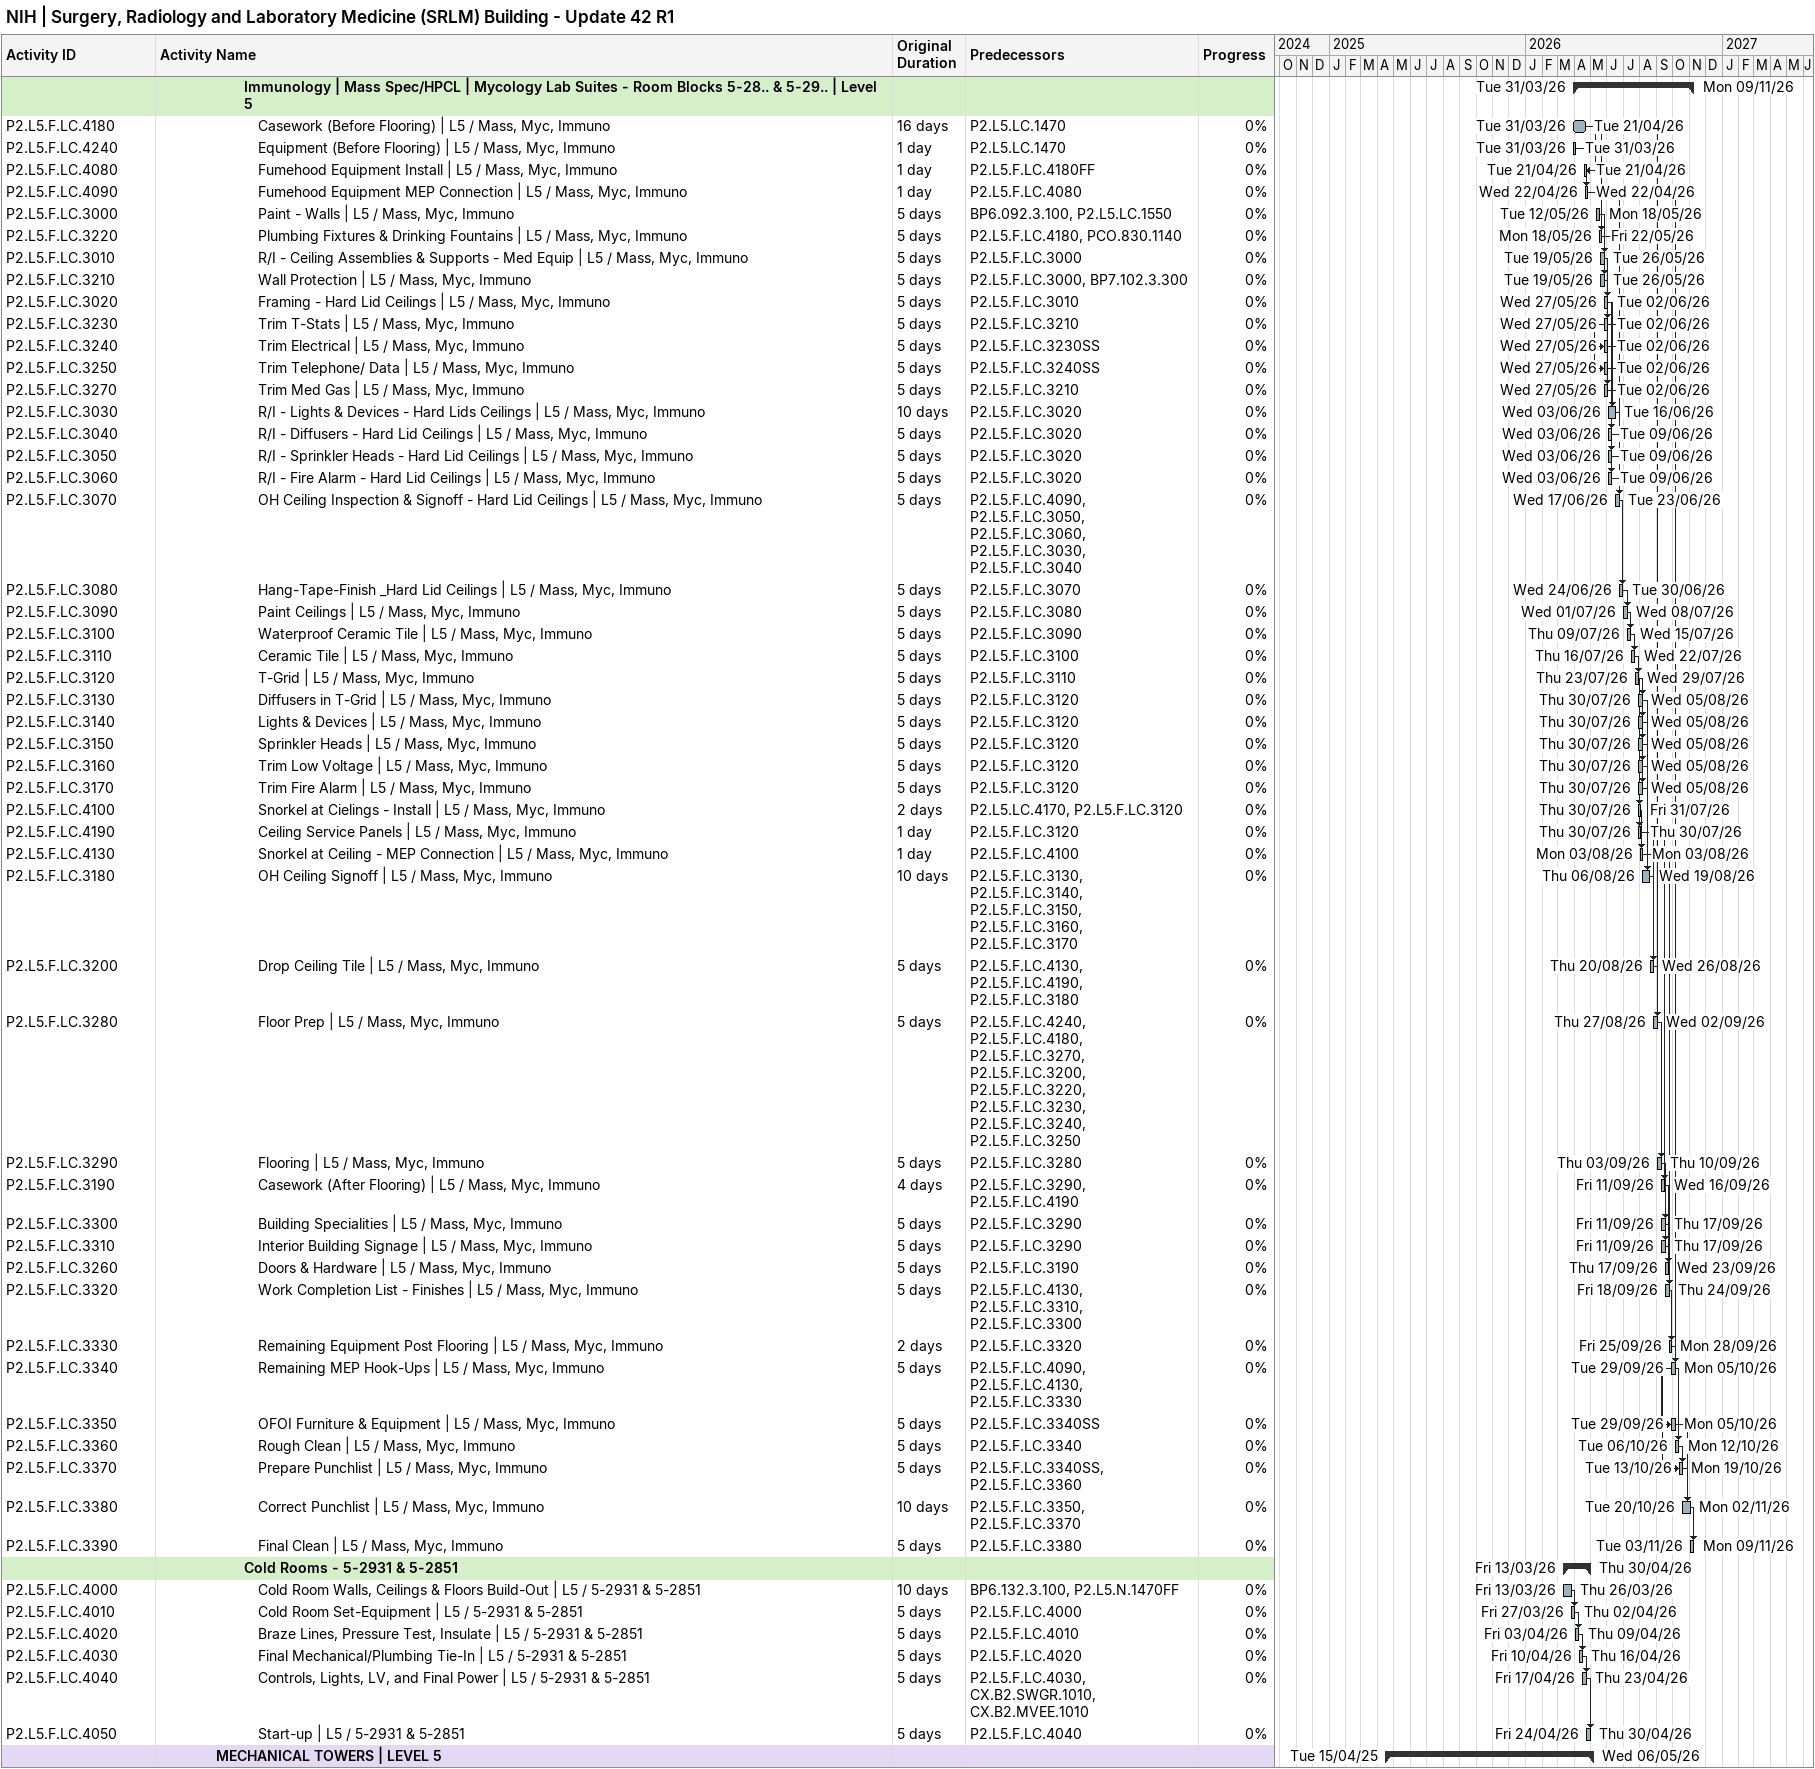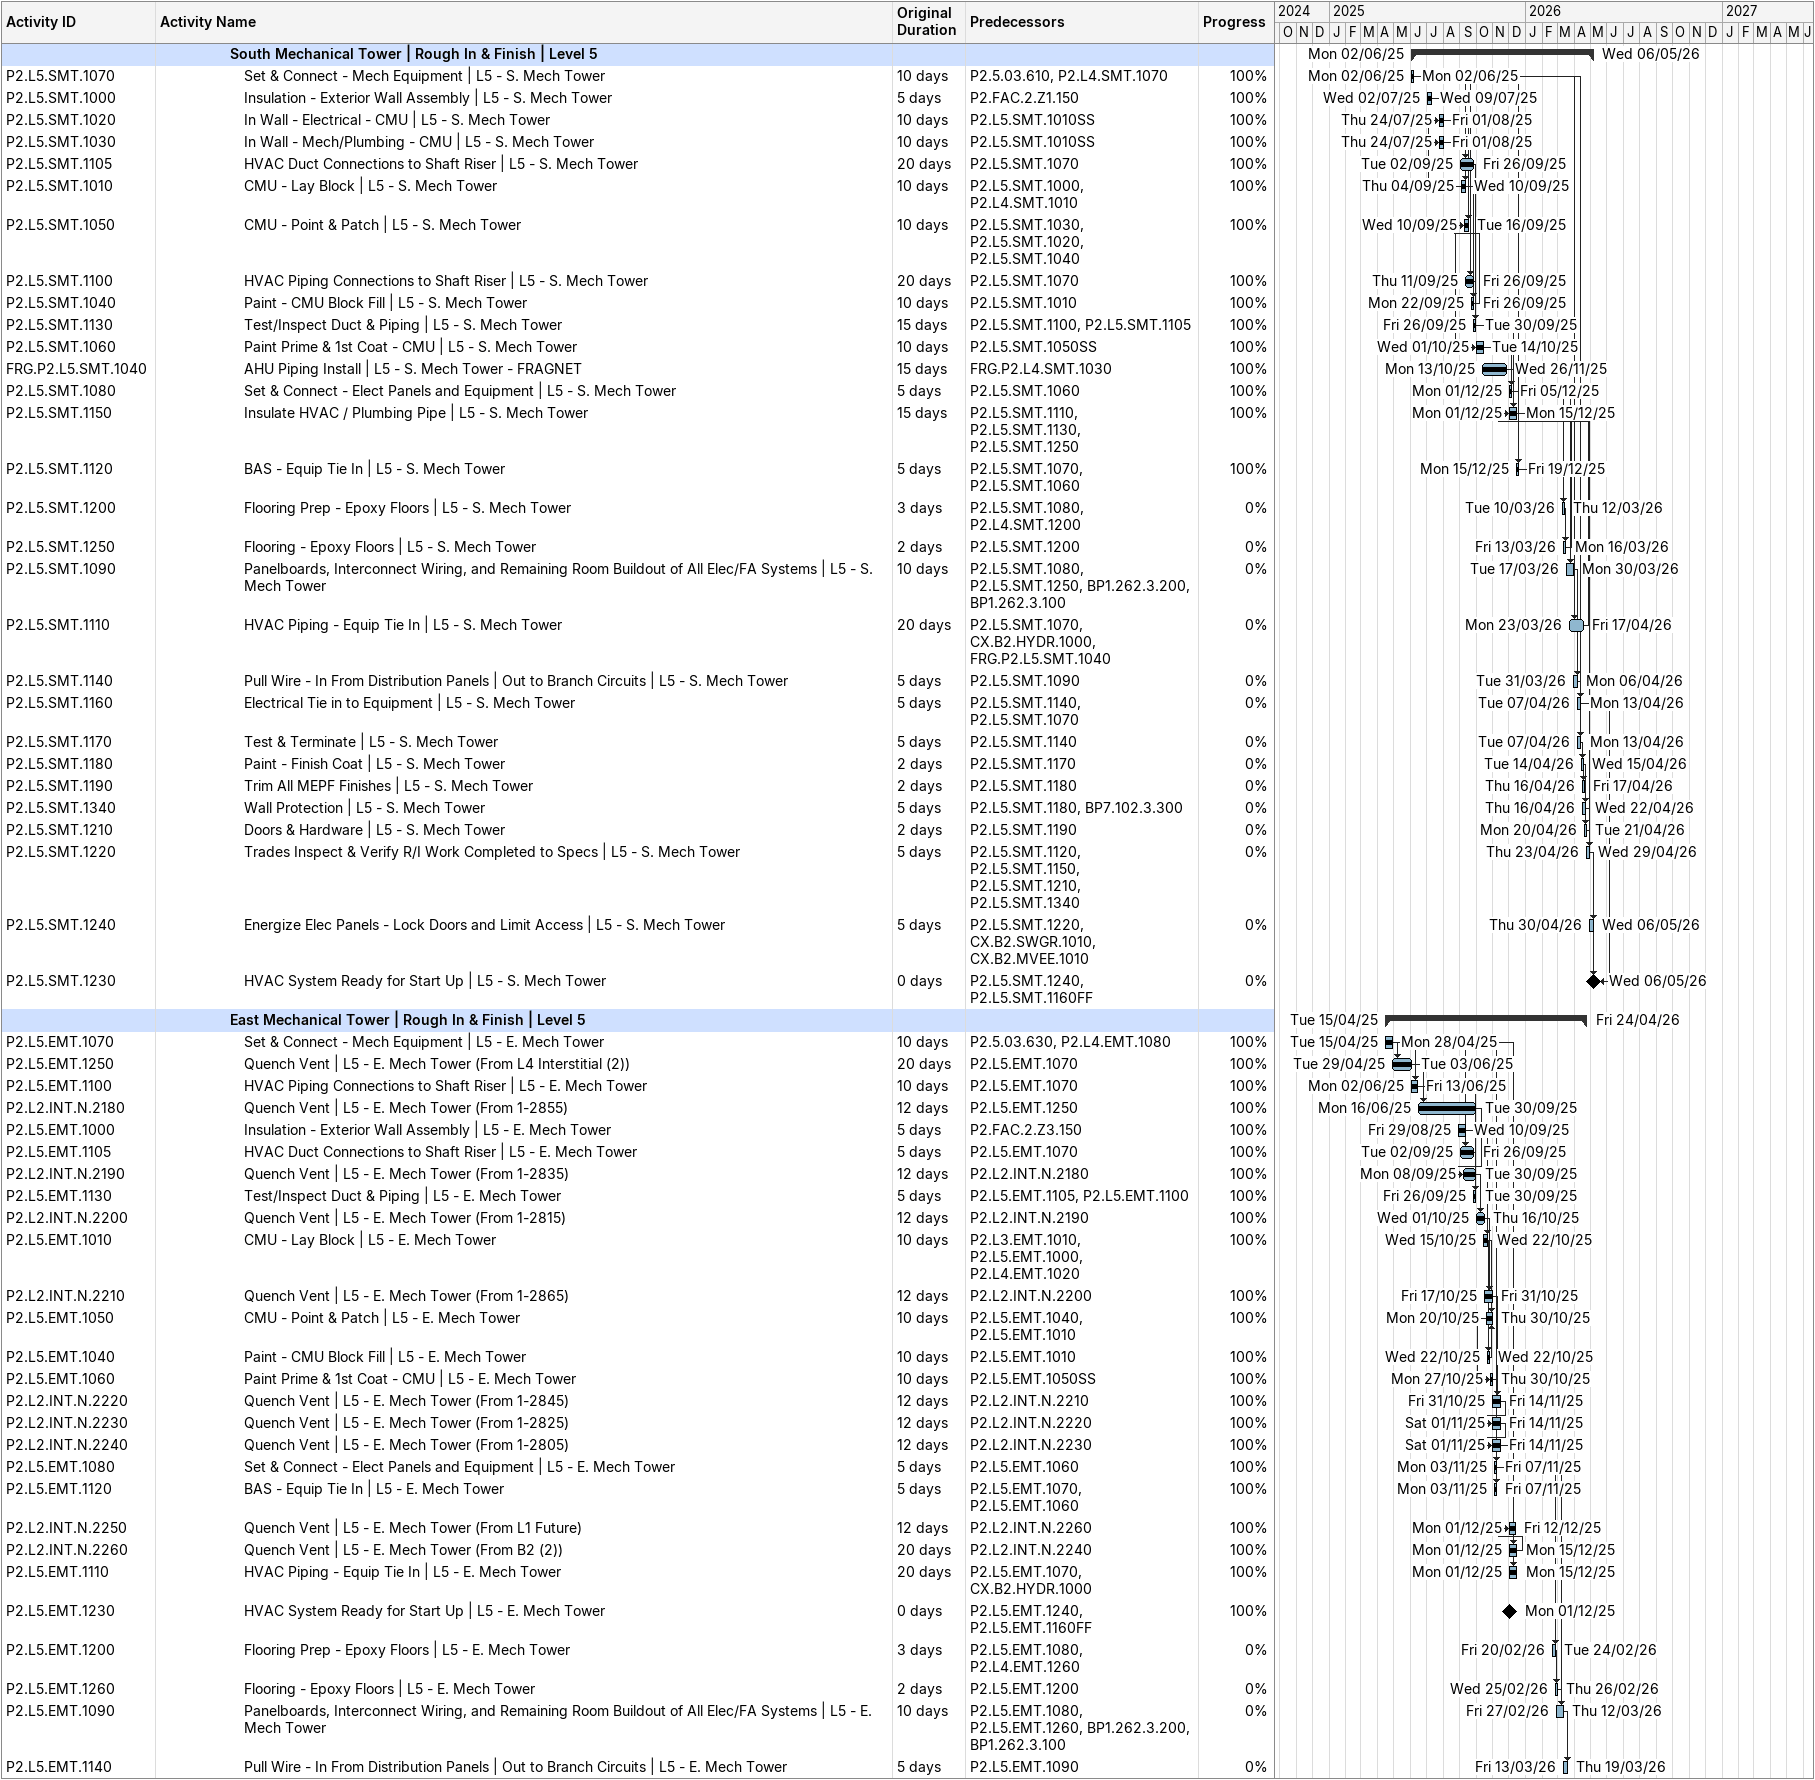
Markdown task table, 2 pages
NIH | Surgery, Radiology and Laboratory Medicine (SRLM) Building - Update 42 R1

| ID | Level | Task | Original duration | Start | Finish | Predecessors | % complete |
|---|---|---|---|---|---|---|---|
|  | 7 | **Immunology \| Mass Spec/HPCL \| Mycology Lab Suites - Room Blocks 5-28.. & 5-29.. \| Level 5** |  | 2026-03-31 | 2026-11-09 |  |  |
| P2.L5.F.LC.4180 | 8 | Casework (Before Flooring) \| L5 / Mass, Myc, Immuno | 16d | 2026-03-31 | 2026-04-21 | P2.L5.LC.1470 | 0 |
| P2.L5.F.LC.4240 | 8 | Equipment (Before Flooring) \| L5 / Mass, Myc, Immuno | 1d | 2026-03-31 | 2026-03-31 | P2.L5.LC.1470 | 0 |
| P2.L5.F.LC.4080 | 8 | Fumehood Equipment Install \| L5 / Mass, Myc, Immuno | 1d | 2026-04-21 | 2026-04-21 | P2.L5.F.LC.4180FF | 0 |
| P2.L5.F.LC.4090 | 8 | Fumehood Equipment MEP Connection \| L5 / Mass, Myc, Immuno | 1d | 2026-04-22 | 2026-04-22 | P2.L5.F.LC.4080 | 0 |
| P2.L5.F.LC.3000 | 8 | Paint - Walls \| L5 / Mass, Myc, Immuno | 5d | 2026-05-12 | 2026-05-18 | BP6.092.3.100, P2.L5.LC.1550 | 0 |
| P2.L5.F.LC.3220 | 8 | Plumbing Fixtures & Drinking Fountains \| L5 / Mass, Myc, Immuno | 5d | 2026-05-18 | 2026-05-22 | P2.L5.F.LC.4180, PCO.830.1140 | 0 |
| P2.L5.F.LC.3010 | 8 | R/I - Ceiling Assemblies & Supports - Med Equip \| L5 / Mass, Myc, Immuno | 5d | 2026-05-19 | 2026-05-26 | P2.L5.F.LC.3000 | 0 |
| P2.L5.F.LC.3210 | 8 | Wall Protection \| L5 / Mass, Myc, Immuno | 5d | 2026-05-19 | 2026-05-26 | P2.L5.F.LC.3000, BP7.102.3.300 | 0 |
| P2.L5.F.LC.3020 | 8 | Framing - Hard Lid Ceilings \| L5 / Mass, Myc, Immuno | 5d | 2026-05-27 | 2026-06-02 | P2.L5.F.LC.3010 | 0 |
| P2.L5.F.LC.3230 | 8 | Trim T-Stats \| L5 / Mass, Myc, Immuno | 5d | 2026-05-27 | 2026-06-02 | P2.L5.F.LC.3210 | 0 |
| P2.L5.F.LC.3240 | 8 | Trim Electrical \| L5 / Mass, Myc, Immuno | 5d | 2026-05-27 | 2026-06-02 | P2.L5.F.LC.3230SS | 0 |
| P2.L5.F.LC.3250 | 8 | Trim Telephone/ Data \| L5 / Mass, Myc, Immuno | 5d | 2026-05-27 | 2026-06-02 | P2.L5.F.LC.3240SS | 0 |
| P2.L5.F.LC.3270 | 8 | Trim Med Gas \| L5 / Mass, Myc, Immuno | 5d | 2026-05-27 | 2026-06-02 | P2.L5.F.LC.3210 | 0 |
| P2.L5.F.LC.3030 | 8 | R/I - Lights & Devices - Hard Lids Ceilings \| L5 / Mass, Myc, Immuno | 10d | 2026-06-03 | 2026-06-16 | P2.L5.F.LC.3020 | 0 |
| P2.L5.F.LC.3040 | 8 | R/I - Diffusers - Hard Lid Ceilings \| L5 / Mass, Myc, Immuno | 5d | 2026-06-03 | 2026-06-09 | P2.L5.F.LC.3020 | 0 |
| P2.L5.F.LC.3050 | 8 | R/I - Sprinkler Heads - Hard Lid Ceilings \| L5 / Mass, Myc, Immuno | 5d | 2026-06-03 | 2026-06-09 | P2.L5.F.LC.3020 | 0 |
| P2.L5.F.LC.3060 | 8 | R/I - Fire Alarm - Hard Lid Ceilings \| L5 / Mass, Myc, Immuno | 5d | 2026-06-03 | 2026-06-09 | P2.L5.F.LC.3020 | 0 |
| P2.L5.F.LC.3070 | 8 | OH Ceiling Inspection & Signoff - Hard Lid Ceilings \| L5 / Mass, Myc, Immuno | 5d | 2026-06-17 | 2026-06-23 | P2.L5.F.LC.4090, P2.L5.F.LC.3050, P2.L5.F.LC.3060, P2.L5.F.LC.3030, P2.L5.F.LC.3040 | 0 |
| P2.L5.F.LC.3080 | 8 | Hang-Tape-Finish _Hard Lid Ceilings \| L5 / Mass, Myc, Immuno | 5d | 2026-06-24 | 2026-06-30 | P2.L5.F.LC.3070 | 0 |
| P2.L5.F.LC.3090 | 8 | Paint Ceilings \| L5 / Mass, Myc, Immuno | 5d | 2026-07-01 | 2026-07-08 | P2.L5.F.LC.3080 | 0 |
| P2.L5.F.LC.3100 | 8 | Waterproof Ceramic Tile \| L5 / Mass, Myc, Immuno | 5d | 2026-07-09 | 2026-07-15 | P2.L5.F.LC.3090 | 0 |
| P2.L5.F.LC.3110 | 8 | Ceramic Tile \| L5 / Mass, Myc, Immuno | 5d | 2026-07-16 | 2026-07-22 | P2.L5.F.LC.3100 | 0 |
| P2.L5.F.LC.3120 | 8 | T-Grid \| L5 / Mass, Myc, Immuno | 5d | 2026-07-23 | 2026-07-29 | P2.L5.F.LC.3110 | 0 |
| P2.L5.F.LC.3130 | 8 | Diffusers in T-Grid \| L5 / Mass, Myc, Immuno | 5d | 2026-07-30 | 2026-08-05 | P2.L5.F.LC.3120 | 0 |
| P2.L5.F.LC.3140 | 8 | Lights & Devices \| L5 / Mass, Myc, Immuno | 5d | 2026-07-30 | 2026-08-05 | P2.L5.F.LC.3120 | 0 |
| P2.L5.F.LC.3150 | 8 | Sprinkler Heads \| L5 / Mass, Myc, Immuno | 5d | 2026-07-30 | 2026-08-05 | P2.L5.F.LC.3120 | 0 |
| P2.L5.F.LC.3160 | 8 | Trim Low Voltage \| L5 / Mass, Myc, Immuno | 5d | 2026-07-30 | 2026-08-05 | P2.L5.F.LC.3120 | 0 |
| P2.L5.F.LC.3170 | 8 | Trim Fire Alarm \| L5 / Mass, Myc, Immuno | 5d | 2026-07-30 | 2026-08-05 | P2.L5.F.LC.3120 | 0 |
| P2.L5.F.LC.4100 | 8 | Snorkel at Cielings - Install \| L5 / Mass, Myc, Immuno | 2d | 2026-07-30 | 2026-07-31 | P2.L5.LC.4170, P2.L5.F.LC.3120 | 0 |
| P2.L5.F.LC.4190 | 8 | Ceiling Service Panels \| L5 / Mass, Myc, Immuno | 1d | 2026-07-30 | 2026-07-30 | P2.L5.F.LC.3120 | 0 |
| P2.L5.F.LC.4130 | 8 | Snorkel at Ceiling - MEP Connection \| L5 / Mass, Myc, Immuno | 1d | 2026-08-03 | 2026-08-03 | P2.L5.F.LC.4100 | 0 |
| P2.L5.F.LC.3180 | 8 | OH Ceiling Signoff \| L5 / Mass, Myc, Immuno | 10d | 2026-08-06 | 2026-08-19 | P2.L5.F.LC.3130, P2.L5.F.LC.3140, P2.L5.F.LC.3150, P2.L5.F.LC.3160, P2.L5.F.LC.3170 | 0 |
| P2.L5.F.LC.3200 | 8 | Drop Ceiling Tile \| L5 / Mass, Myc, Immuno | 5d | 2026-08-20 | 2026-08-26 | P2.L5.F.LC.4130, P2.L5.F.LC.4190, P2.L5.F.LC.3180 | 0 |
| P2.L5.F.LC.3280 | 8 | Floor Prep \| L5 / Mass, Myc, Immuno | 5d | 2026-08-27 | 2026-09-02 | P2.L5.F.LC.4240, P2.L5.F.LC.4180, P2.L5.F.LC.3270, P2.L5.F.LC.3200, P2.L5.F.LC.3220, P2.L5.F.LC.3230, P2.L5.F.LC.3240, P2.L5.F.LC.3250 | 0 |
| P2.L5.F.LC.3290 | 8 | Flooring \| L5 / Mass, Myc, Immuno | 5d | 2026-09-03 | 2026-09-10 | P2.L5.F.LC.3280 | 0 |
| P2.L5.F.LC.3190 | 8 | Casework (After Flooring) \| L5 / Mass, Myc, Immuno | 4d | 2026-09-11 | 2026-09-16 | P2.L5.F.LC.3290, P2.L5.F.LC.4190 | 0 |
| P2.L5.F.LC.3300 | 8 | Building Specialities \| L5 / Mass, Myc, Immuno | 5d | 2026-09-11 | 2026-09-17 | P2.L5.F.LC.3290 | 0 |
| P2.L5.F.LC.3310 | 8 | Interior Building Signage \| L5 / Mass, Myc, Immuno | 5d | 2026-09-11 | 2026-09-17 | P2.L5.F.LC.3290 | 0 |
| P2.L5.F.LC.3260 | 8 | Doors & Hardware \| L5 / Mass, Myc, Immuno | 5d | 2026-09-17 | 2026-09-23 | P2.L5.F.LC.3190 | 0 |
| P2.L5.F.LC.3320 | 8 | Work Completion List - Finishes \| L5 / Mass, Myc, Immuno | 5d | 2026-09-18 | 2026-09-24 | P2.L5.F.LC.4130, P2.L5.F.LC.3310, P2.L5.F.LC.3300 | 0 |
| P2.L5.F.LC.3330 | 8 | Remaining Equipment Post Flooring \| L5 / Mass, Myc, Immuno | 2d | 2026-09-25 | 2026-09-28 | P2.L5.F.LC.3320 | 0 |
| P2.L5.F.LC.3340 | 8 | Remaining MEP Hook-Ups \| L5 / Mass, Myc, Immuno | 5d | 2026-09-29 | 2026-10-05 | P2.L5.F.LC.4090, P2.L5.F.LC.4130, P2.L5.F.LC.3330 | 0 |
| P2.L5.F.LC.3350 | 8 | OFOI Furniture & Equipment \| L5 / Mass, Myc, Immuno | 5d | 2026-09-29 | 2026-10-05 | P2.L5.F.LC.3340SS | 0 |
| P2.L5.F.LC.3360 | 8 | Rough Clean \| L5 / Mass, Myc, Immuno | 5d | 2026-10-06 | 2026-10-12 | P2.L5.F.LC.3340 | 0 |
| P2.L5.F.LC.3370 | 8 | Prepare Punchlist \| L5 / Mass, Myc, Immuno | 5d | 2026-10-13 | 2026-10-19 | P2.L5.F.LC.3340SS, P2.L5.F.LC.3360 | 0 |
| P2.L5.F.LC.3380 | 8 | Correct Punchlist \| L5 / Mass, Myc, Immuno | 10d | 2026-10-20 | 2026-11-02 | P2.L5.F.LC.3350, P2.L5.F.LC.3370 | 0 |
| P2.L5.F.LC.3390 | 8 | Final Clean \| L5 / Mass, Myc, Immuno | 5d | 2026-11-03 | 2026-11-09 | P2.L5.F.LC.3380 | 0 |
|  | 7 | **Cold Rooms - 5-2931 & 5-2851** |  | 2026-03-13 | 2026-04-30 |  |  |
| P2.L5.F.LC.4000 | 8 | Cold Room Walls, Ceilings & Floors Build-Out \| L5 / 5-2931 & 5-2851 | 10d | 2026-03-13 | 2026-03-26 | BP6.132.3.100, P2.L5.N.1470FF | 0 |
| P2.L5.F.LC.4010 | 8 | Cold Room Set-Equipment \| L5 / 5-2931 & 5-2851 | 5d | 2026-03-27 | 2026-04-02 | P2.L5.F.LC.4000 | 0 |
| P2.L5.F.LC.4020 | 8 | Braze Lines, Pressure Test, Insulate \| L5 / 5-2931 & 5-2851 | 5d | 2026-04-03 | 2026-04-09 | P2.L5.F.LC.4010 | 0 |
| P2.L5.F.LC.4030 | 8 | Final Mechanical/Plumbing Tie-In \| L5 / 5-2931 & 5-2851 | 5d | 2026-04-10 | 2026-04-16 | P2.L5.F.LC.4020 | 0 |
| P2.L5.F.LC.4040 | 8 | Controls, Lights, LV, and Final Power \| L5 / 5-2931 & 5-2851 | 5d | 2026-04-17 | 2026-04-23 | P2.L5.F.LC.4030, CX.B2.SWGR.1010, CX.B2.MVEE.1010 | 0 |
| P2.L5.F.LC.4050 | 8 | Start-up \| L5 / 5-2931 & 5-2851 | 5d | 2026-04-24 | 2026-04-30 | P2.L5.F.LC.4040 | 0 |
|  | 5 | **MECHANICAL TOWERS \| LEVEL 5** |  | 2025-04-15 | 2026-05-06 |  |  |
|  | 6 | **South Mechanical Tower \| Rough In & Finish \| Level 5** |  | 2025-06-02 | 2026-05-06 |  |  |
| P2.L5.SMT.1070 | 7 | Set & Connect - Mech Equipment \| L5 - S. Mech Tower | 10d | 2025-06-02 | 2025-06-02 | P2.5.03.610, P2.L4.SMT.1070 | 100 |
| P2.L5.SMT.1000 | 7 | Insulation - Exterior Wall Assembly \| L5 - S. Mech Tower | 5d | 2025-07-02 | 2025-07-09 | P2.FAC.2.Z1.150 | 100 |
| P2.L5.SMT.1020 | 7 | In Wall - Electrical - CMU \| L5 - S. Mech Tower | 10d | 2025-07-24 | 2025-08-01 | P2.L5.SMT.1010SS | 100 |
| P2.L5.SMT.1030 | 7 | In Wall - Mech/Plumbing - CMU \| L5 - S. Mech Tower | 10d | 2025-07-24 | 2025-08-01 | P2.L5.SMT.1010SS | 100 |
| P2.L5.SMT.1105 | 7 | HVAC Duct Connections to Shaft Riser \| L5 - S. Mech Tower | 20d | 2025-09-02 | 2025-09-26 | P2.L5.SMT.1070 | 100 |
| P2.L5.SMT.1010 | 7 | CMU - Lay Block \| L5 - S. Mech Tower | 10d | 2025-09-04 | 2025-09-10 | P2.L5.SMT.1000, P2.L4.SMT.1010 | 100 |
| P2.L5.SMT.1050 | 7 | CMU - Point & Patch \| L5 - S. Mech Tower | 10d | 2025-09-10 | 2025-09-16 | P2.L5.SMT.1030, P2.L5.SMT.1020, P2.L5.SMT.1040 | 100 |
| P2.L5.SMT.1100 | 7 | HVAC Piping Connections to Shaft Riser \| L5 - S. Mech Tower | 20d | 2025-09-11 | 2025-09-26 | P2.L5.SMT.1070 | 100 |
| P2.L5.SMT.1040 | 7 | Paint - CMU Block Fill \| L5 - S. Mech Tower | 10d | 2025-09-22 | 2025-09-26 | P2.L5.SMT.1010 | 100 |
| P2.L5.SMT.1130 | 7 | Test/Inspect Duct & Piping \| L5 - S. Mech Tower | 15d | 2025-09-26 | 2025-09-30 | P2.L5.SMT.1100, P2.L5.SMT.1105 | 100 |
| P2.L5.SMT.1060 | 7 | Paint Prime & 1st Coat - CMU \| L5 - S. Mech Tower | 10d | 2025-10-01 | 2025-10-14 | P2.L5.SMT.1050SS | 100 |
| FRG.P2.L5.SMT.1040 | 7 | AHU Piping Install \| L5 - S. Mech Tower - FRAGNET | 15d | 2025-10-13 | 2025-11-26 | FRG.P2.L4.SMT.1030 | 100 |
| P2.L5.SMT.1080 | 7 | Set & Connect - Elect Panels and Equipment \| L5 - S. Mech Tower | 5d | 2025-12-01 | 2025-12-05 | P2.L5.SMT.1060 | 100 |
| P2.L5.SMT.1150 | 7 | Insulate HVAC / Plumbing Pipe \| L5 - S. Mech Tower | 15d | 2025-12-01 | 2025-12-15 | P2.L5.SMT.1110, P2.L5.SMT.1130, P2.L5.SMT.1250 | 100 |
| P2.L5.SMT.1120 | 7 | BAS - Equip Tie In \| L5 - S. Mech Tower | 5d | 2025-12-15 | 2025-12-19 | P2.L5.SMT.1070, P2.L5.SMT.1060 | 100 |
| P2.L5.SMT.1200 | 7 | Flooring Prep - Epoxy Floors \| L5 - S. Mech Tower | 3d | 2026-03-10 | 2026-03-12 | P2.L5.SMT.1080, P2.L4.SMT.1200 | 0 |
| P2.L5.SMT.1250 | 7 | Flooring - Epoxy Floors \| L5 - S. Mech Tower | 2d | 2026-03-13 | 2026-03-16 | P2.L5.SMT.1200 | 0 |
| P2.L5.SMT.1090 | 7 | Panelboards, Interconnect Wiring, and Remaining Room Buildout of All Elec/FA Systems \| L5 - S. Mech Tower | 10d | 2026-03-17 | 2026-03-30 | P2.L5.SMT.1080, P2.L5.SMT.1250, BP1.262.3.200, BP1.262.3.100 | 0 |
| P2.L5.SMT.1110 | 7 | HVAC Piping - Equip Tie In \| L5 - S. Mech Tower | 20d | 2026-03-23 | 2026-04-17 | P2.L5.SMT.1070, CX.B2.HYDR.1000, FRG.P2.L5.SMT.1040 | 0 |
| P2.L5.SMT.1140 | 7 | Pull Wire - In From Distribution Panels \| Out to Branch Circuits \| L5 - S. Mech Tower | 5d | 2026-03-31 | 2026-04-06 | P2.L5.SMT.1090 | 0 |
| P2.L5.SMT.1160 | 7 | Electrical Tie in to Equipment \| L5 - S. Mech Tower | 5d | 2026-04-07 | 2026-04-13 | P2.L5.SMT.1140, P2.L5.SMT.1070 | 0 |
| P2.L5.SMT.1170 | 7 | Test & Terminate \| L5 - S. Mech Tower | 5d | 2026-04-07 | 2026-04-13 | P2.L5.SMT.1140 | 0 |
| P2.L5.SMT.1180 | 7 | Paint - Finish Coat \| L5 - S. Mech Tower | 2d | 2026-04-14 | 2026-04-15 | P2.L5.SMT.1170 | 0 |
| P2.L5.SMT.1190 | 7 | Trim All MEPF Finishes \| L5 - S. Mech Tower | 2d | 2026-04-16 | 2026-04-17 | P2.L5.SMT.1180 | 0 |
| P2.L5.SMT.1340 | 7 | Wall Protection \| L5 - S. Mech Tower | 5d | 2026-04-16 | 2026-04-22 | P2.L5.SMT.1180, BP7.102.3.300 | 0 |
| P2.L5.SMT.1210 | 7 | Doors & Hardware \| L5 - S. Mech Tower | 2d | 2026-04-20 | 2026-04-21 | P2.L5.SMT.1190 | 0 |
| P2.L5.SMT.1220 | 7 | Trades Inspect & Verify R/I Work Completed to Specs \| L5 - S. Mech Tower | 5d | 2026-04-23 | 2026-04-29 | P2.L5.SMT.1120, P2.L5.SMT.1150, P2.L5.SMT.1210, P2.L5.SMT.1340 | 0 |
| P2.L5.SMT.1240 | 7 | Energize Elec Panels - Lock Doors and Limit Access \| L5 - S. Mech Tower | 5d | 2026-04-30 | 2026-05-06 | P2.L5.SMT.1220, CX.B2.SWGR.1010, CX.B2.MVEE.1010 | 0 |
| P2.L5.SMT.1230 | 7 | HVAC System Ready for Start Up \| L5 - S. Mech Tower | 0d | 2026-05-06 | 2026-05-06 | P2.L5.SMT.1240, P2.L5.SMT.1160FF | 0 |
|  | 6 | **East Mechanical Tower \| Rough In & Finish \| Level 5** |  | 2025-04-15 | 2026-04-24 |  |  |
| P2.L5.EMT.1070 | 7 | Set & Connect - Mech Equipment \| L5 - E. Mech Tower | 10d | 2025-04-15 | 2025-04-28 | P2.5.03.630, P2.L4.EMT.1080 | 100 |
| P2.L5.EMT.1250 | 7 | Quench Vent \| L5 - E. Mech Tower (From L4 Interstitial (2)) | 20d | 2025-04-29 | 2025-06-03 | P2.L5.EMT.1070 | 100 |
| P2.L5.EMT.1100 | 7 | HVAC Piping Connections to Shaft Riser \| L5 - E. Mech Tower | 10d | 2025-06-02 | 2025-06-13 | P2.L5.EMT.1070 | 100 |
| P2.L2.INT.N.2180 | 7 | Quench Vent \| L5 - E. Mech Tower (From 1-2855) | 12d | 2025-06-16 | 2025-09-30 | P2.L5.EMT.1250 | 100 |
| P2.L5.EMT.1000 | 7 | Insulation - Exterior Wall Assembly \| L5 - E. Mech Tower | 5d | 2025-08-29 | 2025-09-10 | P2.FAC.2.Z3.150 | 100 |
| P2.L5.EMT.1105 | 7 | HVAC Duct Connections to Shaft Riser \| L5 - E. Mech Tower | 5d | 2025-09-02 | 2025-09-26 | P2.L5.EMT.1070 | 100 |
| P2.L2.INT.N.2190 | 7 | Quench Vent \| L5 - E. Mech Tower (From 1-2835) | 12d | 2025-09-08 | 2025-09-30 | P2.L2.INT.N.2180 | 100 |
| P2.L5.EMT.1130 | 7 | Test/Inspect Duct & Piping \| L5 - E. Mech Tower | 5d | 2025-09-26 | 2025-09-30 | P2.L5.EMT.1105, P2.L5.EMT.1100 | 100 |
| P2.L2.INT.N.2200 | 7 | Quench Vent \| L5 - E. Mech Tower (From 1-2815) | 12d | 2025-10-01 | 2025-10-16 | P2.L2.INT.N.2190 | 100 |
| P2.L5.EMT.1010 | 7 | CMU - Lay Block \| L5 - E. Mech Tower | 10d | 2025-10-15 | 2025-10-22 | P2.L3.EMT.1010, P2.L5.EMT.1000, P2.L4.EMT.1020 | 100 |
| P2.L2.INT.N.2210 | 7 | Quench Vent \| L5 - E. Mech Tower (From 1-2865) | 12d | 2025-10-17 | 2025-10-31 | P2.L2.INT.N.2200 | 100 |
| P2.L5.EMT.1050 | 7 | CMU - Point & Patch \| L5 - E. Mech Tower | 10d | 2025-10-20 | 2025-10-30 | P2.L5.EMT.1040, P2.L5.EMT.1010 | 100 |
| P2.L5.EMT.1040 | 7 | Paint - CMU Block Fill \| L5 - E. Mech Tower | 10d | 2025-10-22 | 2025-10-22 | P2.L5.EMT.1010 | 100 |
| P2.L5.EMT.1060 | 7 | Paint Prime & 1st Coat - CMU \| L5 - E. Mech Tower | 10d | 2025-10-27 | 2025-10-30 | P2.L5.EMT.1050SS | 100 |
| P2.L2.INT.N.2220 | 7 | Quench Vent \| L5 - E. Mech Tower (From 1-2845) | 12d | 2025-10-31 | 2025-11-14 | P2.L2.INT.N.2210 | 100 |
| P2.L2.INT.N.2230 | 7 | Quench Vent \| L5 - E. Mech Tower (From 1-2825) | 12d | 2025-11-01 | 2025-11-14 | P2.L2.INT.N.2220 | 100 |
| P2.L2.INT.N.2240 | 7 | Quench Vent \| L5 - E. Mech Tower (From 1-2805) | 12d | 2025-11-01 | 2025-11-14 | P2.L2.INT.N.2230 | 100 |
| P2.L5.EMT.1080 | 7 | Set & Connect - Elect Panels and Equipment \| L5 - E. Mech Tower | 5d | 2025-11-03 | 2025-11-07 | P2.L5.EMT.1060 | 100 |
| P2.L5.EMT.1120 | 7 | BAS - Equip Tie In \| L5 - E. Mech Tower | 5d | 2025-11-03 | 2025-11-07 | P2.L5.EMT.1070, P2.L5.EMT.1060 | 100 |
| P2.L2.INT.N.2250 | 7 | Quench Vent \| L5 - E. Mech Tower (From L1 Future) | 12d | 2025-12-01 | 2025-12-12 | P2.L2.INT.N.2260 | 100 |
| P2.L2.INT.N.2260 | 7 | Quench Vent \| L5 - E. Mech Tower (From B2 (2)) | 20d | 2025-12-01 | 2025-12-15 | P2.L2.INT.N.2240 | 100 |
| P2.L5.EMT.1110 | 7 | HVAC Piping - Equip Tie In \| L5 - E. Mech Tower | 20d | 2025-12-01 | 2025-12-15 | P2.L5.EMT.1070, CX.B2.HYDR.1000 | 100 |
| P2.L5.EMT.1230 | 7 | HVAC System Ready for Start Up \| L5 - E. Mech Tower | 0d | 2025-12-01 | 2025-12-01 | P2.L5.EMT.1240, P2.L5.EMT.1160FF | 100 |
| P2.L5.EMT.1200 | 7 | Flooring Prep - Epoxy Floors \| L5 - E. Mech Tower | 3d | 2026-02-20 | 2026-02-24 | P2.L5.EMT.1080, P2.L4.EMT.1260 | 0 |
| P2.L5.EMT.1260 | 7 | Flooring - Epoxy Floors \| L5 - E. Mech Tower | 2d | 2026-02-25 | 2026-02-26 | P2.L5.EMT.1200 | 0 |
| P2.L5.EMT.1090 | 7 | Panelboards, Interconnect Wiring, and Remaining Room Buildout of All Elec/FA Systems \| L5 - E. Mech Tower | 10d | 2026-02-27 | 2026-03-12 | P2.L5.EMT.1080, P2.L5.EMT.1260, BP1.262.3.200, BP1.262.3.100 | 0 |
| P2.L5.EMT.1140 | 7 | Pull Wire - In From Distribution Panels \| Out to Branch Circuits \| L5 - E. Mech Tower | 5d | 2026-03-13 | 2026-03-19 | P2.L5.EMT.1090 | 0 |
